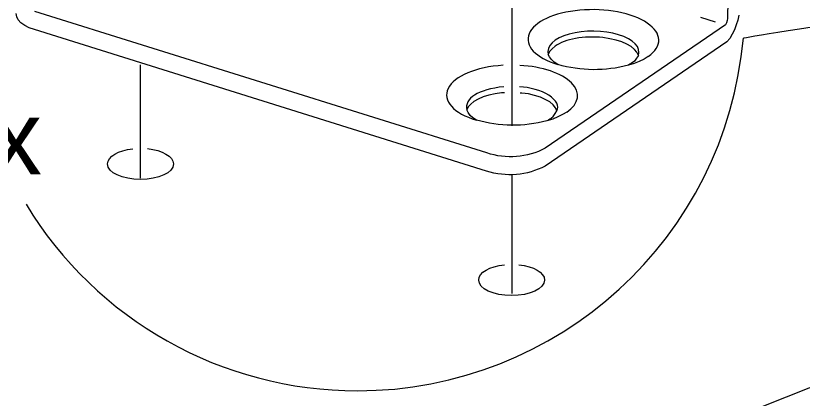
# Model space of a CAD drawing. Header units: metres. Extents: x -11.5 to 7.4, y -3.8 to 5.9.
# Drawn here: x 3.9645 to 4.1331, y 1.3933 to 1.4754 of the extents above; entities that cross this region are included whole.
import ezdxf

# ---------------------------------------------------------------- set-up
doc = ezdxf.new("R2010")
doc.units = ezdxf.units.M
doc.header["$MEASUREMENT"] = 0
doc.layers.add('PDF5_Geometry_Num_Penna__7_Num_Penna__7', color=7, linetype='Continuous', lineweight=18)
doc.layers.add('PDF5_Text_Num_Penna__7_Num_Penna__7', color=7, linetype='Continuous', lineweight=18)
doc.styles.add('GENERATED_STYLE_1', font='')
doc.styles.get('GENERATED_STYLE_1').set_extended_font_data('Arial')

msp = doc.modelspace()

# ---------------------------------------------------------------- linework, layer by layer
at = {"layer": 'PDF5_Geometry_Num_Penna__7_Num_Penna__7', "color": 7, "linetype": 'Continuous', "lineweight": 18, "flags": 128}
for points in [[(4.070909808688411, 1.451772717955009), (4.070909808688411, 1.485256884556837)], [(4.111274224595109, 1.47504947175007), (4.114382345430986, 1.474093693880381)], [(4.080109232109473, 1.468845760842163), (4.079464266323374, 1.468313817631912), (4.078916352531753, 1.467727820146255), (4.07862888206709, 1.467100053447783)], [(4.097938174897937, 1.466868602868542), (4.097568394513905, 1.466304718495552), (4.0970954196041, 1.465651153165636), (4.096382885973741, 1.465106924892794)], [(3.991233315336677, 1.44056075558006), (3.991233315336677, 1.464836039262631)], [(4.096383377376245, 1.465107416295298), (4.096099592430361, 1.464961224050447), (4.095814578978215, 1.46476220603645)], [(4.069221841088218, 1.45885456513702), (4.068626015552487, 1.458822623974281), (4.067231660948249, 1.458630976997839), (4.065880304063084, 1.45832139342051), (4.064666539878958, 1.457960212580294), (4.063581768852048, 1.457498294226821), (4.062686187789065, 1.456999520685568)], [(4.078933305918129, 1.453198030916979), (4.079654439092304, 1.453749630227378), (4.080121271470814, 1.454379853938367), (4.080476309779733, 1.455010077649356), (4.080185153796295, 1.45564890090416), (4.079663038636118, 1.456298780715298), (4.07893084890561, 1.456881092682178), (4.077991041617292, 1.457392151286022), (4.076946811296938, 1.457897067358569), (4.075701105950071, 1.458244734629934), (4.074366948152537, 1.458598544432595), (4.072984878610892, 1.458758250246295), (4.072622469264417, 1.458800019459111)], [(4.062685819237183, 1.45699976638682), (4.062013826313381, 1.456406397863607), (4.061469598040539, 1.455811800834137), (4.061187041600911, 1.455184034135665)], [(4.078933551619382, 1.453197908066353), (4.078650995179759, 1.452985376483503), (4.078321755502282, 1.452839184238655)], [(4.070909808688411, 1.415772324833006), (4.070909808688411, 1.441281028799853)], [(4.277679451479742, 1.390495317146653), (4.277717535173778, 1.391706624318262), (4.211589500251439, 1.426194480533889), (4.057668722525079, 1.364949757992028)]]:
    msp.add_lwpolyline(points, dxfattribs=at)
for points in [[(4.117184322507061, 1.482828373383574), (4.117013560137025, 1.474823303747743), (4.11698653299932, 1.4743454148129), (4.116808399591733, 1.473851555296685), (4.116591322535726, 1.473416049827785), (4.077992884376682, 1.446970241286391, -0.2057020966031423), (4.065459540669295, 1.445956477921266), (3.968577080053157, 1.476278469411813)], [(4.119433103214599, 1.475538662942498), (4.119234085200601, 1.474450206396812), (4.118917130585714, 1.473402290557681), (4.118555949745501, 1.472364202768624), (4.11803997711662, 1.471414567430233), (4.117535061044071, 1.470527585911062), (4.116889726706093, 1.469819229201984), (4.07794706109321, 1.443102657881055, -0.1949391451508053), (4.065419982767748, 1.442014201335366), (3.968524254284011, 1.472402777865164), (3.967369458400327, 1.472820469993306), (3.966414909036898, 1.473324157559594), (3.965599180880764, 1.473845044213512), (3.965052495595401, 1.474514580124797), (3.964703599817776, 1.475127604748157), (3.964569692635518, 1.475837681365997)], [(3.96672191275108, 1.434928668634578, 0.2625030713214077), (4.037741859597707, 1.394929733340003, 0.3884530656720304), (4.120443672463445, 1.47060326189663)], [(4.100046045937539, 1.466652140065665), (4.099150464874556, 1.466090712705192), (4.098128347666869, 1.465578425595089), (4.097023920539812, 1.465168104504503), (4.09581507038072, 1.464762697438954, -0.1354944494101629), (4.080673116482465, 1.464909503936934), (4.079902843057921, 1.465437761628406), (4.079315617066005, 1.465984446913769), (4.07891880954427, 1.466539731742944), (4.07862888206709, 1.467099930597157)], [(4.082603468367607, 1.454678995212492), (4.081702973279587, 1.454167936608648), (4.080680856071899, 1.453661792029842), (4.079586256994917, 1.453209701726441), (4.078322124054159, 1.45283992134241, -0.1348036730094495), (4.063232873074424, 1.452993361774189), (4.06248102724377, 1.453472479215293), (4.061872916645445, 1.45400933645058), (4.061426968873343, 1.454611304517607), (4.06118741015279, 1.455183788434413)]]:
    msp.add_lwpolyline(points, format="xyb", dxfattribs=at)
at = {"layer": 'PDF5_Geometry_Num_Penna__7_Num_Penna__7', "color": 7, "linetype": 'Continuous', "lineweight": 18}
for centre, major_axis, ratio, start_param, end_param in [((4.088298115580407, 1.470251718324262), (-0.01401555685315881, 0.0001364288401084517), 0.4592102426527147, 2.569309300115479, 7.283218792335742), ((4.088301559954555, 1.467650633415138), (-0.00976595333580299, 7.855785036370378e-05), 0.4550277824215612, 2.982393724222425, 6.425170931795138), ((4.088427891790275, 1.466586232802035), (-0.00957127503754851, 0.0002450327844878404), 0.4406496819713348, 3.26651231763669, 5.777047521322522), ((4.070691466758142, 1.458396266665581), (0.01386369683663347, 1.231118983824331e-05), 0.4618808534250087, 1.694789619861168, 4.14392058159729), ((4.071196866663035, 1.45834167548199), (-0.01371285265784206, 0.0001422693558796876), 0.4689785418614432, 2.557968739731862, 4.619751982342654), ((4.081533547106126, 1.452738379560969), (-0.02038801165777304, 0.003447720153884725), 0.3350037036032796, 5.423598647175728, 6.425289915991532), ((4.074007472150036, 1.456775169677396), (-0.00663713902075358, 0.001313691353676206), 0.4665443699788989, 2.990398433448382, 5.043240630085249)]:
    msp.add_ellipse(centre, major_axis=major_axis, ratio=ratio, start_param=start_param, end_param=end_param, dxfattribs=at)
for points in [[(4.120443672463448, 1.47060326189663), (4.120443672463448, 1.47060326189663), (4.339525650686124, 1.511091142682385), (4.437806151425272, 1.4398377796465)], [(3.984180706603636, 1.443592340475986), (3.984180706603636, 1.445177113550403), (3.9864964409023, 1.446506357322899), (3.98961070426947, 1.446854024594263)], [(3.992705311536499, 1.446872452188154), (3.995900656316781, 1.446550583548235), (3.998297472028552, 1.445204140688108), (3.998297472028552, 1.443592340475985)], [(3.991239703569224, 1.440239746894521), (3.987340424702403, 1.440239746894521), (3.984180706603631, 1.441739753037052), (3.984180706603631, 1.443592340475986)], [(3.998297472028556, 1.443592340475986), (3.998297472028556, 1.441739753037051), (3.995136525423534, 1.440239746894519), (3.991239703569223, 1.440239746894519)], [(4.063711253411771, 1.418690150049327), (4.063711253411771, 1.420289665198855), (4.066072442442028, 1.421627508515168), (4.069226018009498, 1.421960433711421)], [(4.07232308228904, 1.421960433711421), (4.075474200843985, 1.421625051502648), (4.077829247342953, 1.420287208186337), (4.077829247342953, 1.418690150049325)], [(4.070770250377361, 1.415336327961601), (4.066872200016794, 1.415336327961601), (4.063711253411768, 1.416837562610393), (4.063711253411768, 1.418690150049329)], [(4.077829247342953, 1.418690150049327), (4.077829247342953, 1.416837562610392), (4.074669529244186, 1.415336327961604), (4.070770250377358, 1.415336327961604)]]:
    msp.add_open_spline(points, degree=3, dxfattribs=at)

# ---------------------------------------------------------------- texts
at = {"layer": 'PDF5_Text_Num_Penna__7_Num_Penna__7', "color": 7, "linetype": 'Continuous', "lineweight": 18, "insert": (3.946764091465981, 1.441373064069281), "char_height": 0.01582901521914505, "attachment_point": 7, "style": 'GENERATED_STYLE_1'}
msp.add_mtext('\\A1;{\\pql;\\fArial|b0|i0|c0|p34;2x}', dxfattribs=at)

doc.saveas('drawing.dxf')
